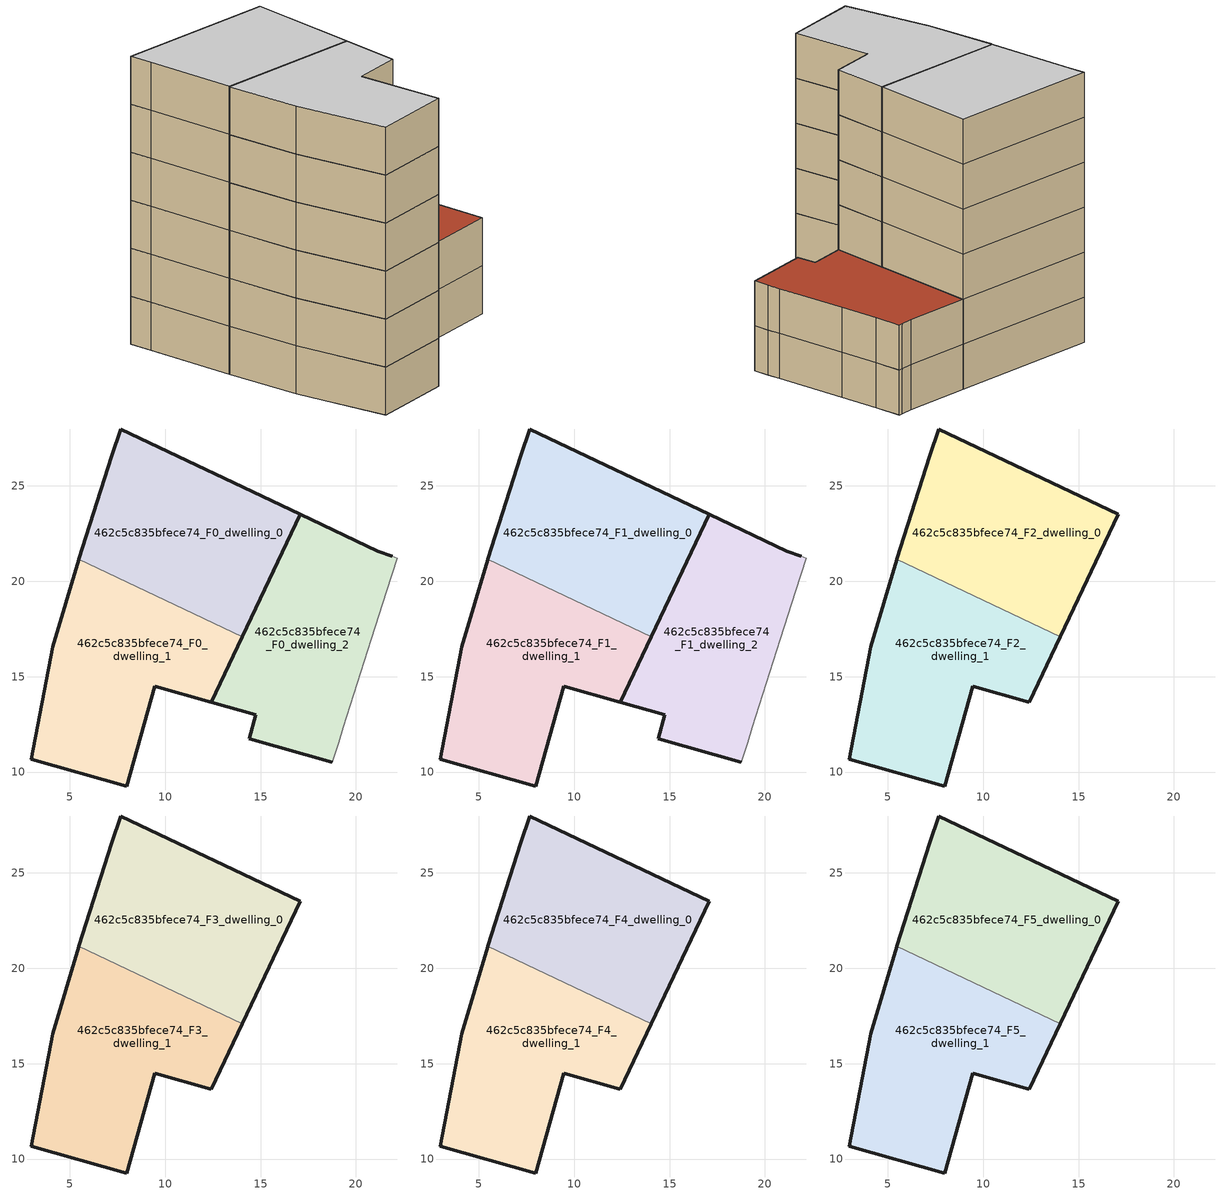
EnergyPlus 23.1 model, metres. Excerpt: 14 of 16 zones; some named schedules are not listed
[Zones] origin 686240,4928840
462c5c835bfece74_F0_dwelling_0
 floor ground (EU_floor_Construction): 14.03,17.09 17.08,23.51 7.66,27.99 7.21,26.58 5.46,21.15 z0
 wall outside (EU_wall_Construction): 5.46,21.15 7.21,26.58 7.66,27.99 17.08,23.51 14.03,17.09 z0:3
 wall to 462c5c835bfece74_F0_dwelling_1 (EU_wall_Construction): 14.03,17.09 5.46,21.15 z0:3
462c5c835bfece74_F0_dwelling_1
 floor ground (EU_floor_Construction): 12.41,13.67 14.03,17.09 5.46,21.15 5.46,21.14 4.1,16.57 2.99,10.68 7.99,9.27 9.46,14.51 z0
 wall outside (EU_wall_Construction): 14.03,17.09 12.41,13.67 9.46,14.51 7.99,9.27 2.99,10.68 4.1,16.57 5.46,21.14 5.46,21.15 z0:3
462c5c835bfece74_F0_dwelling_2
 floor ground (EU_floor_Construction): 19.1,11.55 19.35,12.35 20.81,16.96 21.62,19.5 22.16,21.21 21.91,21.31 21.14,21.59 17.08,23.51 12.41,13.67 14.76,13.01 14.41,11.75 18.77,10.52 z0
 wall outside (EU_wall_Construction): 18.77,10.52 14.41,11.75 14.76,13.01 12.41,13.67 17.08,23.51 21.14,21.59 21.91,21.31 z0:3
 wall adiabatic (EU_wall_Construction): 21.91,21.31 22.16,21.21 21.62,19.5 20.81,16.96 19.35,12.35 19.1,11.55 18.77,10.52 z0:3
462c5c835bfece74_F1_dwelling_0
 floor to 462c5c835bfece74_F0_dwelling_0 (EU_floor_Construction): 14.03,17.09 17.08,23.51 7.66,27.99 7.21,26.58 5.46,21.15 z3
 wall outside (EU_wall_Construction): 5.46,21.15 7.21,26.58 7.66,27.99 17.08,23.51 14.03,17.09 z3:6
 wall to 462c5c835bfece74_F1_dwelling_1 (EU_wall_Construction): 14.03,17.09 5.46,21.15 z3:6
462c5c835bfece74_F1_dwelling_1
 floor to 462c5c835bfece74_F0_dwelling_1 (EU_floor_Construction): 12.41,13.67 14.03,17.09 5.46,21.15 5.46,21.14 4.1,16.57 2.99,10.68 7.99,9.27 9.46,14.51 z3
 wall outside (EU_wall_Construction): 14.03,17.09 12.41,13.67 9.46,14.51 7.99,9.27 2.99,10.68 4.1,16.57 5.46,21.14 5.46,21.15 z3:6
462c5c835bfece74_F1_dwelling_2
 floor to 462c5c835bfece74_F0_dwelling_2 (EU_floor_Construction): 19.1,11.55 19.35,12.35 20.81,16.96 21.62,19.5 22.16,21.21 21.91,21.31 21.14,21.59 17.08,23.51 12.41,13.67 14.76,13.01 14.41,11.75 18.77,10.52 z3
 wall outside (EU_wall_Construction): 18.77,10.52 14.41,11.75 14.76,13.01 12.41,13.67 17.08,23.51 21.14,21.59 21.91,21.31 z3:6
 wall adiabatic (EU_wall_Construction): 21.91,21.31 22.16,21.21 21.62,19.5 20.81,16.96 19.35,12.35 19.1,11.55 18.77,10.52 z3:6
 roof outside (EU_roof_Construction): 21.14,21.59 21.91,21.31 22.16,21.21 21.62,19.5 20.81,16.96 19.35,12.35 19.1,11.55 18.77,10.52 14.41,11.75 14.76,13.01 12.41,13.67 17.08,23.51 z6
462c5c835bfece74_F2_dwelling_0
 floor to 462c5c835bfece74_F1_dwelling_0 (EU_floor_Construction): 14.03,17.09 17.08,23.51 7.66,27.99 7.21,26.58 5.46,21.15 z6
 wall outside (EU_wall_Construction): 5.46,21.15 7.21,26.58 7.66,27.99 17.08,23.51 14.03,17.09 z6:9
 wall to 462c5c835bfece74_F2_dwelling_1 (EU_wall_Construction): 14.03,17.09 5.46,21.15 z6:9
462c5c835bfece74_F2_dwelling_1
 floor to 462c5c835bfece74_F1_dwelling_1 (EU_floor_Construction): 12.41,13.67 14.03,17.09 5.46,21.15 5.46,21.14 4.1,16.57 2.99,10.68 7.99,9.27 9.46,14.51 z6
 wall outside (EU_wall_Construction): 14.03,17.09 12.41,13.67 9.46,14.51 7.99,9.27 2.99,10.68 4.1,16.57 5.46,21.14 5.46,21.15 z6:9
462c5c835bfece74_F3_dwelling_0
 floor to 462c5c835bfece74_F2_dwelling_0 (EU_floor_Construction): 14.03,17.09 17.08,23.51 7.66,27.99 7.21,26.58 5.46,21.15 z9
 wall outside (EU_wall_Construction): 5.46,21.15 7.21,26.58 7.66,27.99 17.08,23.51 14.03,17.09 z9:12
 wall to 462c5c835bfece74_F3_dwelling_1 (EU_wall_Construction): 14.03,17.09 5.46,21.15 z9:12
462c5c835bfece74_F3_dwelling_1
 floor to 462c5c835bfece74_F2_dwelling_1 (EU_floor_Construction): 12.41,13.67 14.03,17.09 5.46,21.15 5.46,21.14 4.1,16.57 2.99,10.68 7.99,9.27 9.46,14.51 z9
 wall outside (EU_wall_Construction): 14.03,17.09 12.41,13.67 9.46,14.51 7.99,9.27 2.99,10.68 4.1,16.57 5.46,21.14 5.46,21.15 z9:12
462c5c835bfece74_F4_dwelling_0
 floor to 462c5c835bfece74_F3_dwelling_0 (EU_floor_Construction): 14.03,17.09 17.08,23.51 7.66,27.99 7.21,26.58 5.46,21.15 z12
 wall outside (EU_wall_Construction): 5.46,21.15 7.21,26.58 7.66,27.99 17.08,23.51 14.03,17.09 z12:15
 wall to 462c5c835bfece74_F4_dwelling_1 (EU_wall_Construction): 14.03,17.09 5.46,21.15 z12:15
462c5c835bfece74_F4_dwelling_1
 floor to 462c5c835bfece74_F3_dwelling_1 (EU_floor_Construction): 12.41,13.67 14.03,17.09 5.46,21.15 5.46,21.14 4.1,16.57 2.99,10.68 7.99,9.27 9.46,14.51 z12
 wall outside (EU_wall_Construction): 14.03,17.09 12.41,13.67 9.46,14.51 7.99,9.27 2.99,10.68 4.1,16.57 5.46,21.14 5.46,21.15 z12:15
462c5c835bfece74_F5_dwelling_0
 floor to 462c5c835bfece74_F4_dwelling_0 (EU_floor_Construction): 14.03,17.09 17.08,23.51 7.66,27.99 7.21,26.58 5.46,21.15 z15
 wall outside (EU_wall_Construction): 5.46,21.15 7.21,26.58 7.66,27.99 17.08,23.51 14.03,17.09 z15:18
 wall to 462c5c835bfece74_F5_dwelling_1 (EU_wall_Construction): 14.03,17.09 5.46,21.15 z15:18
 ceiling to 462c5c835bfece74_F6_dwelling_0 (EU_floor_Construction): 17.08,23.51 14.03,17.09 5.46,21.15 7.21,26.58 7.66,27.99 z18
462c5c835bfece74_F5_dwelling_1
 floor to 462c5c835bfece74_F4_dwelling_1 (EU_floor_Construction): 12.41,13.67 14.03,17.09 5.46,21.15 5.46,21.14 4.1,16.57 2.99,10.68 7.99,9.27 9.46,14.51 z15
 wall outside (EU_wall_Construction): 14.03,17.09 12.41,13.67 9.46,14.51 7.99,9.27 2.99,10.68 4.1,16.57 5.46,21.14 5.46,21.15 z15:18
 ceiling to 462c5c835bfece74_F6_dwelling_1 (EU_floor_Construction): 14.03,17.09 12.41,13.67 9.46,14.51 7.99,9.27 2.99,10.68 4.1,16.57 5.46,21.14 5.46,21.15 z18
[Building]
EU S2 Campaign: North Axis=0; Terrain=City; Solar Distribution=FullExterior
[Site:Location]
Bologna: Latitude=44.5; Longitude=11.25; Time Zone=1; Elevation=37
[SizingPeriod:WeatherFileDays]
AnnualSizingPeriod: Begin Month=1; Begin Day of Month=1; End Month=12; End Day of Month=31; Day of Week for Start Day=Monday; Use Weather File Daylight Saving Period=No; Use Weather File Rain and Snow Indicators=No
[MATERIAL]
EU_InternalMass_Material: Roughness=MediumRough; Thickness=0.1; Conductivity=1; Density=1800; Specific Heat=900; Thermal Absorptance=0.9; Solar Absorptance=0.7; Visible Absorptance=0.7
[MATERIAL:NOMASS] Roughness=MediumRough; Thermal Absorptance=0.9; Solar Absorptance=0.7; Visible Absorptance=0.7
Name | Thermal Resistance
EU_wall_NoMass | 0.905828
EU_roof_NoMass | 0.37593
EU_floor_NoMass | 0.67114
[CONSTRUCTION]
EU_wall_Construction: EU_wall_NoMass
EU_roof_Construction: EU_roof_NoMass
EU_floor_Construction: EU_floor_NoMass
EU_InternalMass_Construction: EU_InternalMass_Material
[ZONE] Type=1; Multiplier=1; Ceiling Height=autocalculate; Floor Area=autocalculate; Part of Total Floor Area=Yes
Name | Volume
462c5c835bfece74_F0_dwelling_0; 462c5c835bfece74_F0_dwelling_1 | 212.485
462c5c835bfece74_F1_dwelling_0; 462c5c835bfece74_F2_dwelling_0; 462c5c835bfece74_F3_dwelling_0; 462c5c835bfece74_F4_dwelling_0; 462c5c835bfece74_F5_dwelling_0; 462c5c835bfece74_F1_dwelling_1; 462c5c835bfece74_F2_dwelling_1; 462c5c835bfece74_F3_dwelling_1; 462c5c835bfece74_F4_dwelling_1; 462c5c835bfece74_F5_dwelling_1 | 212.486
462c5c835bfece74_F0_dwelling_2 | 212.496
462c5c835bfece74_F1_dwelling_2 | 212.497
[INTERNALMASS] Construction=EU_InternalMass_Construction
Name | Zone or ZoneList | Surface Area
462c5c835bfece74_F0_dwelling_0_EU_InternalMass | 462c5c835bfece74_F0_dwelling_0 | 70.8316
462c5c835bfece74_F0_dwelling_1_EU_InternalMass | 462c5c835bfece74_F0_dwelling_1 | 70.829
462c5c835bfece74_F0_dwelling_2_EU_InternalMass | 462c5c835bfece74_F0_dwelling_2 | 70.8322
462c5c835bfece74_F1_dwelling_0_EU_InternalMass | 462c5c835bfece74_F1_dwelling_0 | 70.8316
462c5c835bfece74_F1_dwelling_1_EU_InternalMass | 462c5c835bfece74_F1_dwelling_1 | 70.829
462c5c835bfece74_F1_dwelling_2_EU_InternalMass | 462c5c835bfece74_F1_dwelling_2 | 70.8322
462c5c835bfece74_F2_dwelling_0_EU_InternalMass | 462c5c835bfece74_F2_dwelling_0 | 106.247
462c5c835bfece74_F2_dwelling_1_EU_InternalMass | 462c5c835bfece74_F2_dwelling_1 | 106.245
462c5c835bfece74_F3_dwelling_0_EU_InternalMass | 462c5c835bfece74_F3_dwelling_0 | 106.247
462c5c835bfece74_F3_dwelling_1_EU_InternalMass | 462c5c835bfece74_F3_dwelling_1 | 106.245
462c5c835bfece74_F4_dwelling_0_EU_InternalMass | 462c5c835bfece74_F4_dwelling_0 | 106.247
462c5c835bfece74_F4_dwelling_1_EU_InternalMass | 462c5c835bfece74_F4_dwelling_1 | 106.245
462c5c835bfece74_F5_dwelling_0_EU_InternalMass | 462c5c835bfece74_F5_dwelling_0 | 106.247
462c5c835bfece74_F5_dwelling_1_EU_InternalMass | 462c5c835bfece74_F5_dwelling_1 | 106.245
[OTHEREQUIPMENT] Fuel Type=Electricity; Design Level Calculation Method=Watts/Area; Power per Zone Floor Area=1; Fraction Latent=0; Fraction Radiant=0; Fraction Lost=0; Carbon Dioxide Generation Rate=0; EndUse Subcategory=EU_Step8_InternalGains
Name | Zone or ZoneList or Space or SpaceList | Schedule
EU_Step8_InternalGain_462c5c835bfece74_F0_dwelling_0_f000 | 462c5c835bfece74_F0_dwelling_0 | EU_Step8_GainSchedule_462c5c835bfece74_F0_dwelling_0_f000
EU_Step8_InternalGain_462c5c835bfece74_F0_dwelling_1_f000 | 462c5c835bfece74_F0_dwelling_1 | EU_Step8_GainSchedule_462c5c835bfece74_F0_dwelling_1_f000
EU_Step8_InternalGain_462c5c835bfece74_F0_dwelling_2_f000 | 462c5c835bfece74_F0_dwelling_2 | EU_Step8_GainSchedule_462c5c835bfece74_F0_dwelling_2_f000
EU_Step8_InternalGain_462c5c835bfece74_F1_dwelling_0_f000 | 462c5c835bfece74_F1_dwelling_0 | EU_Step8_GainSchedule_462c5c835bfece74_F1_dwelling_0_f000
EU_Step8_InternalGain_462c5c835bfece74_F1_dwelling_1_f000 | 462c5c835bfece74_F1_dwelling_1 | EU_Step8_GainSchedule_462c5c835bfece74_F1_dwelling_1_f000
EU_Step8_InternalGain_462c5c835bfece74_F1_dwelling_2_f000 | 462c5c835bfece74_F1_dwelling_2 | EU_Step8_GainSchedule_462c5c835bfece74_F1_dwelling_2_f000
EU_Step8_InternalGain_462c5c835bfece74_F2_dwelling_0_f000 | 462c5c835bfece74_F2_dwelling_0 | EU_Step8_GainSchedule_462c5c835bfece74_F2_dwelling_0_f000
EU_Step8_InternalGain_462c5c835bfece74_F2_dwelling_1_f000 | 462c5c835bfece74_F2_dwelling_1 | EU_Step8_GainSchedule_462c5c835bfece74_F2_dwelling_1_f000
EU_Step8_InternalGain_462c5c835bfece74_F3_dwelling_0_f000 | 462c5c835bfece74_F3_dwelling_0 | EU_Step8_GainSchedule_462c5c835bfece74_F3_dwelling_0_f000
EU_Step8_InternalGain_462c5c835bfece74_F3_dwelling_1_f000 | 462c5c835bfece74_F3_dwelling_1 | EU_Step8_GainSchedule_462c5c835bfece74_F3_dwelling_1_f000
EU_Step8_InternalGain_462c5c835bfece74_F4_dwelling_0_f000 | 462c5c835bfece74_F4_dwelling_0 | EU_Step8_GainSchedule_462c5c835bfece74_F4_dwelling_0_f000
EU_Step8_InternalGain_462c5c835bfece74_F4_dwelling_1_f000 | 462c5c835bfece74_F4_dwelling_1 | EU_Step8_GainSchedule_462c5c835bfece74_F4_dwelling_1_f000
EU_Step8_InternalGain_462c5c835bfece74_F5_dwelling_0_f000 | 462c5c835bfece74_F5_dwelling_0 | EU_Step8_GainSchedule_462c5c835bfece74_F5_dwelling_0_f000
EU_Step8_InternalGain_462c5c835bfece74_F5_dwelling_1_f000 | 462c5c835bfece74_F5_dwelling_1 | EU_Step8_GainSchedule_462c5c835bfece74_F5_dwelling_1_f000
[ZONEVENTILATION:DESIGNFLOWRATE] Schedule=EU_AlwaysOn; Design Flow Rate Calculation Method=AirChanges/Hour; Air Changes per Hour=0.73129; Ventilation Type=Natural; Fan Pressure Rise=0; Fan Total Efficiency=1; Constant Term Coefficient=1; Temperature Term Coefficient=0; Velocity Term Coefficient=0; Velocity Squared Term Coefficient=0; Minimum Indoor Temperature=-100; Maximum Indoor Temperature=100; Delta Temperature=-100; Minimum Outdoor Temperature=-100; Maximum Outdoor Temperature=100; Maximum Wind Speed=40
Name | Zone or ZoneList or Space or SpaceList
EU_ConstantAir_462c5c835bfece74_F0_dwelling_0 | 462c5c835bfece74_F0_dwelling_0
EU_ConstantAir_462c5c835bfece74_F0_dwelling_1 | 462c5c835bfece74_F0_dwelling_1
EU_ConstantAir_462c5c835bfece74_F0_dwelling_2 | 462c5c835bfece74_F0_dwelling_2
EU_ConstantAir_462c5c835bfece74_F1_dwelling_0 | 462c5c835bfece74_F1_dwelling_0
EU_ConstantAir_462c5c835bfece74_F1_dwelling_1 | 462c5c835bfece74_F1_dwelling_1
EU_ConstantAir_462c5c835bfece74_F1_dwelling_2 | 462c5c835bfece74_F1_dwelling_2
EU_ConstantAir_462c5c835bfece74_F2_dwelling_0 | 462c5c835bfece74_F2_dwelling_0
EU_ConstantAir_462c5c835bfece74_F2_dwelling_1 | 462c5c835bfece74_F2_dwelling_1
EU_ConstantAir_462c5c835bfece74_F3_dwelling_0 | 462c5c835bfece74_F3_dwelling_0
EU_ConstantAir_462c5c835bfece74_F3_dwelling_1 | 462c5c835bfece74_F3_dwelling_1
EU_ConstantAir_462c5c835bfece74_F4_dwelling_0 | 462c5c835bfece74_F4_dwelling_0
EU_ConstantAir_462c5c835bfece74_F4_dwelling_1 | 462c5c835bfece74_F4_dwelling_1
EU_ConstantAir_462c5c835bfece74_F5_dwelling_0 | 462c5c835bfece74_F5_dwelling_0
EU_ConstantAir_462c5c835bfece74_F5_dwelling_1 | 462c5c835bfece74_F5_dwelling_1
[HVACTEMPLATE:THERMOSTAT] Constant Heating Setpoint=20; Constant Cooling Setpoint=50
EU_HeatOnly_462c5c835bfece74_F0_dwelling_0; EU_HeatOnly_462c5c835bfece74_F0_dwelling_1; EU_HeatOnly_462c5c835bfece74_F0_dwelling_2; EU_HeatOnly_462c5c835bfece74_F1_dwelling_0; EU_HeatOnly_462c5c835bfece74_F1_dwelling_1; EU_HeatOnly_462c5c835bfece74_F1_dwelling_2; EU_HeatOnly_462c5c835bfece74_F2_dwelling_0; EU_HeatOnly_462c5c835bfece74_F2_dwelling_1; EU_HeatOnly_462c5c835bfece74_F3_dwelling_0; EU_HeatOnly_462c5c835bfece74_F3_dwelling_1; EU_HeatOnly_462c5c835bfece74_F4_dwelling_0; EU_HeatOnly_462c5c835bfece74_F4_dwelling_1; EU_HeatOnly_462c5c835bfece74_F5_dwelling_0; EU_HeatOnly_462c5c835bfece74_F5_dwelling_1; EU_HeatOnly_462c5c835bfece74_F6_dwelling_0; EU_HeatOnly_462c5c835bfece74_F6_dwelling_1
[HVACTEMPLATE:ZONE:IDEALLOADSAIRSYSTEM] System Availability Schedule=EU_AlwaysOn; Maximum Heating Supply Air Temperature=50; Minimum Cooling Supply Air Temperature=13; Maximum Heating Supply Air Humidity Ratio=0.0156; Minimum Cooling Supply Air Humidity Ratio=0.0077; Heating Limit=NoLimit; Cooling Limit=NoLimit; Heating Availability Schedule=EU_AlwaysOn; Cooling Availability Schedule=EU_CoolingOff; Dehumidification Control Type=ConstantSensibleHeatRatio; Cooling Sensible Heat Ratio=0.7; Dehumidification Setpoint=60; Humidification Control Type=None; Humidification Setpoint=30; Outdoor Air Method=None; Outdoor Air Flow Rate per Person=0.00944; Outdoor Air Flow Rate per Zone Floor Area=0; Outdoor Air Flow Rate per Zone=0; Demand Controlled Ventilation Type=None; Outdoor Air Economizer Type=NoEconomizer; Heat Recovery Type=None; Sensible Heat Recovery Effectiveness=0.7; Latent Heat Recovery Effectiveness=0.65
Name | Template Thermostat
462c5c835bfece74_F0_dwelling_0 | EU_HeatOnly_462c5c835bfece74_F0_dwelling_0
462c5c835bfece74_F0_dwelling_1 | EU_HeatOnly_462c5c835bfece74_F0_dwelling_1
462c5c835bfece74_F0_dwelling_2 | EU_HeatOnly_462c5c835bfece74_F0_dwelling_2
462c5c835bfece74_F1_dwelling_0 | EU_HeatOnly_462c5c835bfece74_F1_dwelling_0
462c5c835bfece74_F1_dwelling_1 | EU_HeatOnly_462c5c835bfece74_F1_dwelling_1
462c5c835bfece74_F1_dwelling_2 | EU_HeatOnly_462c5c835bfece74_F1_dwelling_2
462c5c835bfece74_F2_dwelling_0 | EU_HeatOnly_462c5c835bfece74_F2_dwelling_0
462c5c835bfece74_F2_dwelling_1 | EU_HeatOnly_462c5c835bfece74_F2_dwelling_1
462c5c835bfece74_F3_dwelling_0 | EU_HeatOnly_462c5c835bfece74_F3_dwelling_0
462c5c835bfece74_F3_dwelling_1 | EU_HeatOnly_462c5c835bfece74_F3_dwelling_1
462c5c835bfece74_F4_dwelling_0 | EU_HeatOnly_462c5c835bfece74_F4_dwelling_0
462c5c835bfece74_F4_dwelling_1 | EU_HeatOnly_462c5c835bfece74_F4_dwelling_1
462c5c835bfece74_F5_dwelling_0 | EU_HeatOnly_462c5c835bfece74_F5_dwelling_0
462c5c835bfece74_F5_dwelling_1 | EU_HeatOnly_462c5c835bfece74_F5_dwelling_1
[SIZING:ZONE] Zone Cooling Design Supply Air Temperature Input Method=SupplyAirTemperature; Zone Cooling Design Supply Air Temperature=13; Zone Heating Design Supply Air Temperature Input Method=SupplyAirTemperature; Zone Heating Design Supply Air Temperature=50; Zone Cooling Design Supply Air Humidity Ratio=0.008; Zone Heating Design Supply Air Humidity Ratio=0.008; Cooling Design Air Flow Method=DesignDay; Cooling Design Air Flow Rate=0; Cooling Minimum Air Flow per Zone Floor Area=0.000762; Cooling Minimum Air Flow=0; Cooling Minimum Air Flow Fraction=0.2; Heating Design Air Flow Method=DesignDay; Heating Design Air Flow Rate=0; Heating Maximum Air Flow per Zone Floor Area=0.002032; Heating Maximum Air Flow=0.141576; Heating Maximum Air Flow Fraction=0.3; Account for Dedicated Outdoor Air System=No; Dedicated Outdoor Air System Control Strategy=NeutralSupplyAir; Dedicated Outdoor Air Low Setpoint Temperature for Design=autosize; Dedicated Outdoor Air High Setpoint Temperature for Design=autosize; Zone Load Sizing Method=Sensible Load Only No Latent Load; Zone Latent Cooling Design Supply Air Humidity Ratio Input Method=HumidityRatioDifference; Zone Cooling Design Supply Air Humidity Ratio Difference=0.005; Zone Latent Heating Design Supply Air Humidity Ratio Input Method=HumidityRatioDifference; Zone Humidification Design Supply Air Humidity Ratio Difference=0.005
462c5c835bfece74_F0_dwelling_0; 462c5c835bfece74_F0_dwelling_1; 462c5c835bfece74_F0_dwelling_2; 462c5c835bfece74_F1_dwelling_0; 462c5c835bfece74_F1_dwelling_1; 462c5c835bfece74_F1_dwelling_2; 462c5c835bfece74_F2_dwelling_0; 462c5c835bfece74_F2_dwelling_1; 462c5c835bfece74_F3_dwelling_0; 462c5c835bfece74_F3_dwelling_1; 462c5c835bfece74_F4_dwelling_0; 462c5c835bfece74_F4_dwelling_1; 462c5c835bfece74_F5_dwelling_0; 462c5c835bfece74_F5_dwelling_1
[SCHEDULE:FILE] Column Number=1; Rows to Skip at Top=0; Number of Hours of Data=8760; Column Separator=Comma; Interpolate to Timestep=No; Minutes per Item=60; Adjust Schedule for Daylight Savings=Yes
Name | File
EU_Step8_GainSchedule_462c5c835bfece74_F0_dwelling_0_f000 | ../../schedules/462c5c835bfece74/462c5c835bfece74_F0_dwelling_0_f000_gain.csv
EU_Step8_GainSchedule_462c5c835bfece74_F0_dwelling_1_f000 | ../../schedules/462c5c835bfece74/462c5c835bfece74_F0_dwelling_1_f000_gain.csv
EU_Step8_GainSchedule_462c5c835bfece74_F0_dwelling_2_f000 | ../../schedules/462c5c835bfece74/462c5c835bfece74_F0_dwelling_2_f000_gain.csv
EU_Step8_GainSchedule_462c5c835bfece74_F1_dwelling_0_f000 | ../../schedules/462c5c835bfece74/462c5c835bfece74_F1_dwelling_0_f000_gain.csv
EU_Step8_GainSchedule_462c5c835bfece74_F1_dwelling_1_f000 | ../../schedules/462c5c835bfece74/462c5c835bfece74_F1_dwelling_1_f000_gain.csv
EU_Step8_GainSchedule_462c5c835bfece74_F1_dwelling_2_f000 | ../../schedules/462c5c835bfece74/462c5c835bfece74_F1_dwelling_2_f000_gain.csv
EU_Step8_GainSchedule_462c5c835bfece74_F2_dwelling_0_f000 | ../../schedules/462c5c835bfece74/462c5c835bfece74_F2_dwelling_0_f000_gain.csv
EU_Step8_GainSchedule_462c5c835bfece74_F2_dwelling_1_f000 | ../../schedules/462c5c835bfece74/462c5c835bfece74_F2_dwelling_1_f000_gain.csv
EU_Step8_GainSchedule_462c5c835bfece74_F3_dwelling_0_f000 | ../../schedules/462c5c835bfece74/462c5c835bfece74_F3_dwelling_0_f000_gain.csv
